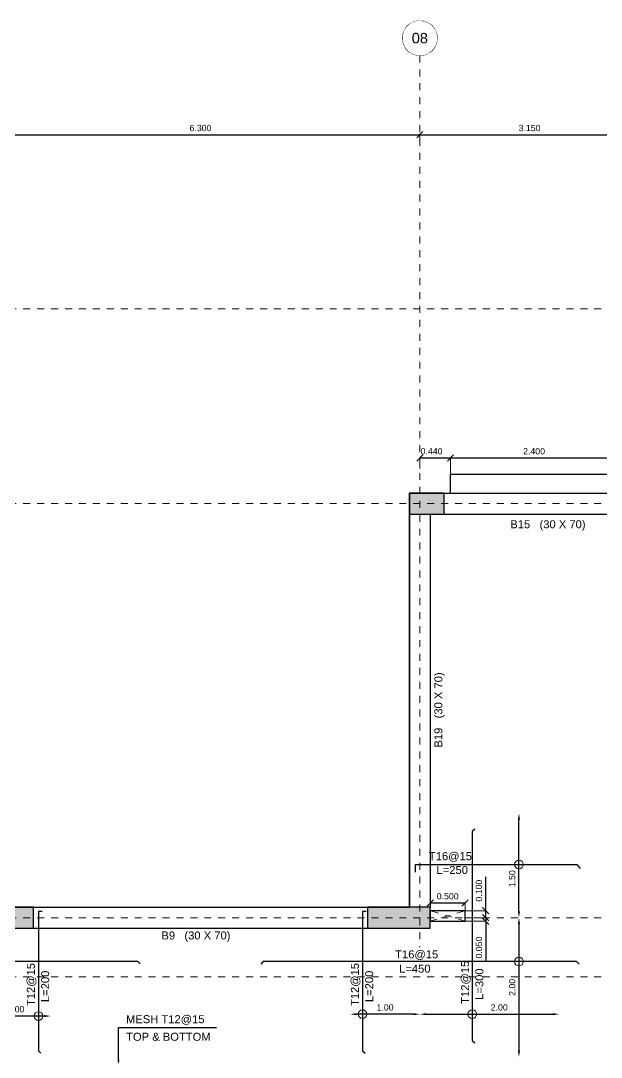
# Model space of a CAD drawing. Header units: inches. Extents: x -11.3 to 41.3, y -1.9 to 32.
# Drawn here: x 11.57 to 19.9, y 17.09 to 31.99 of the extents above; entities that cross this region are included whole.
import ezdxf
from ezdxf import colors
from ezdxf.entities.mleader import LeaderData, LeaderLine
from ezdxf.enums import TextEntityAlignment as Align
from ezdxf.math import Vec2, Vec3

# ---------------------------------------------------------------- set-up
doc = ezdxf.new("R2010")
doc.units = ezdxf.units.IN
doc.header["$MEASUREMENT"] = 0
doc.set_wipeout_variables(frame=1)
for name, pattern in [('3RD FLOOR$0$DASHED2', [0.375, 0.25, -0.125]), ('AXES-2ND&3RD$0$CENTER2', [1.125, 0.75, -0.125, 0.125, -0.125]), ('AXES-ROOF$0$CENTER2', [1.125, 0.75, -0.125, 0.125, -0.125])]:
    doc.linetypes.add(name, pattern=pattern)
for name, color, linetype, lineweight in [('3RD FLOOR$0$S-ANNO-DIMS', 4, 'Continuous', 0), ('3RD FLOOR$0$S-CONC-OPEN', 22, 'Continuous', 0), ('3RD FLOOR$0$S-SLAB-EDGE', 2, 'Continuous', 30), ('3RD FLOOR$0$S-SLAB-EDGE @ 50', 2, 'Continuous', 30), ('AXES-2ND&3RD$0$S-AXIS-CIRC', 22, 'Continuous', 13), ('AXES-2ND&3RD$0$S-AXIS-IDEN', 52, 'Continuous', 18), ('AXES-2ND&3RD$0$S-AXIS-PLAN', 20, 'AXES-2ND&3RD$0$CENTER2', 18), ('AXES-ROOF$0$S-AXIS-PLAN', 20, 'AXES-ROOF$0$CENTER2', 18), ('COL - 3RD$0$S-CONC-PATH', 253, 'Continuous', 5)]:
    doc.layers.add(name, color=color, linetype=linetype, lineweight=lineweight)
for name, color, linetype in [('Beam30X70', 52, 'Continuous'), ('Columns', 4, 'Continuous'), ('Opening', 40, 'Continuous'), ('Slab300', 231, 'Continuous')]:
    doc.layers.add(name, color=color, linetype=linetype)
doc.styles.add('3RD FLOOR$0$DMA-T-S', font='sanss___.ttf', dxfattribs={"height": 0.0023})
doc.styles.add('3RD FLOOR$0$DMA-TXT-DIM', font='sanss___.ttf', dxfattribs={"height": 0.0018})
doc.styles.add('3RD FLOOR$0$Standard', font='arial.ttf')
doc.styles.add('AXES-2ND&3RD$0$DMA-T-S', font='sanss___.ttf', dxfattribs={"height": 0.0023})
doc.styles.add('AXES-ROOF$0$DMA-TXT-DIM', font='sanss___.ttf', dxfattribs={"height": 0.0018})
doc.dimstyles.new('3RD FLOOR$0$DMA-DIM', dxfattribs={"dimtxt": 0.0018, "dimasz": 0.0018, "dimexe": 0, "dimexo": 0, "dimgap": 0.001, "dimtad": 1, "dimdec": 3, "dimlfac": -1, "dimrnd": 0.001, "dimzin": 1, "dimdsep": 46, "dimtxsty": '3RD FLOOR$0$DMA-TXT-DIM', "dimblk": '3RD FLOOR$0$_Oblique', "dimcen": 0.003, "dimclrd": 256, "dimclre": 256, "dimclrt": 2, "dimadec": 3, "dimazin": 0, "dimtfac": 1, "dimtdec": 3, "dimtofl": 0, "dimtmove": 0, "dimatfit": 3, "dimfxl": 0.05, "dimtolj": 1, "dimtzin": 0, "dimlwe": -1, "dimarcsym": 0})
doc.dimstyles.new('AXES-ROOF$0$DMA-DIM', dxfattribs={"dimtxt": 0.0018, "dimasz": 0.0018, "dimexe": 0, "dimexo": 0, "dimgap": 0.001, "dimtad": 1, "dimdec": 3, "dimlfac": -1, "dimrnd": 0.001, "dimzin": 1, "dimdsep": 46, "dimtxsty": 'AXES-ROOF$0$DMA-TXT-DIM', "dimblk": 'AXES-ROOF$0$_Oblique', "dimcen": 0.003, "dimclrd": 256, "dimclre": 256, "dimclrt": 2, "dimadec": 3, "dimazin": 0, "dimtfac": 1, "dimtdec": 3, "dimtofl": 0, "dimtmove": 0, "dimatfit": 3, "dimfxl": 0.05, "dimtolj": 1, "dimtzin": 0, "dimlwe": -1, "dimarcsym": 0})

# ---------------------------------------------------------------- blocks, each defined once
blk = doc.blocks.new('3RD FLOOR$0$_Oblique')
at = {"color": 0, "linetype": 'ByBlock', "lineweight": -2}
blk.add_line((0.5, 0.5), (-0.5, -0.5), dxfattribs=at)
blk = doc.blocks.new('*D167')
at = {"layer": '3RD FLOOR$0$S-ANNO-DIMS', "transparency": 16777216}
for p, q in [((17.74, 25.475), (17.74, 25.705)), ((20.14, 25.475), (20.14, 25.705))]:
    blk.add_line(p, q, dxfattribs=at)
at = {"layer": '3RD FLOOR$0$S-ANNO-DIMS', "lineweight": -2, "transparency": 16777216}
blk.add_line((20.14, 25.705), (17.74, 25.705), dxfattribs=at)
at = {"layer": 'Defpoints', "color": 0, "transparency": 16777216}
for p in [(17.74, 25.705), (17.74, 25.475), (20.14, 25.475)]:
    blk.add_point(p, dxfattribs=at)
at = {"layer": '3RD FLOOR$0$S-ANNO-DIMS', "lineweight": -2, "transparency": 16777216, "xscale": 0.09, "yscale": 0.09, "zscale": 0.09, "rotation": 180}
blk.add_blockref('3RD FLOOR$0$_Oblique', (17.74, 25.705), dxfattribs=at)
at = {"layer": '3RD FLOOR$0$S-ANNO-DIMS', "lineweight": -2, "transparency": 16777216, "xscale": 0.09, "yscale": 0.09, "zscale": 0.09}
blk.add_blockref('3RD FLOOR$0$_Oblique', (20.14, 25.705), dxfattribs=at)
at = {"layer": '3RD FLOOR$0$S-ANNO-DIMS', "transparency": 16777216, "insert": (18.94, 25.802), "char_height": 0.09, "attachment_point": 5, "style": '3RD FLOOR$0$DMA-TXT-DIM'}
blk.add_mtext('\\A1;2.400', dxfattribs=at)
blk = doc.blocks.new('*D168')
at = {"layer": '3RD FLOOR$0$S-ANNO-DIMS', "transparency": 16777216}
for p, q in [((17.3, 25.553), (17.3, 25.705)), ((17.74, 25.475), (17.74, 25.705))]:
    blk.add_line(p, q, dxfattribs=at)
at = {"layer": '3RD FLOOR$0$S-ANNO-DIMS', "lineweight": -2, "transparency": 16777216}
blk.add_line((17.74, 25.705), (17.3, 25.705), dxfattribs=at)
at = {"layer": 'Defpoints', "color": 0, "transparency": 16777216}
for p in [(17.3, 25.705), (17.3, 25.553), (17.74, 25.475)]:
    blk.add_point(p, dxfattribs=at)
at = {"layer": '3RD FLOOR$0$S-ANNO-DIMS', "lineweight": -2, "transparency": 16777216, "xscale": 0.09, "yscale": 0.09, "zscale": 0.09, "rotation": 180}
blk.add_blockref('3RD FLOOR$0$_Oblique', (17.3, 25.705), dxfattribs=at)
at = {"layer": '3RD FLOOR$0$S-ANNO-DIMS', "lineweight": -2, "transparency": 16777216, "xscale": 0.09, "yscale": 0.09, "zscale": 0.09}
blk.add_blockref('3RD FLOOR$0$_Oblique', (17.74, 25.705), dxfattribs=at)
at = {"layer": '3RD FLOOR$0$S-ANNO-DIMS', "transparency": 16777216, "insert": (17.468, 25.802), "char_height": 0.09, "attachment_point": 5, "style": '3RD FLOOR$0$DMA-TXT-DIM'}
blk.add_mtext('\\A1;0.440', dxfattribs=at)
blk = doc.blocks.new('*D338')
at = {"layer": '3RD FLOOR$0$S-ANNO-DIMS', "lineweight": -2, "transparency": 16777216}
blk.add_line((18.723, 19.19), (18.723, 20.51), dxfattribs=at)
at = {"layer": '3RD FLOOR$0$S-ANNO-DIMS', "transparency": 16777216}
for points in [[(18.708, 20.51), (18.738, 20.51), (18.723, 20.6)], [(18.708, 19.19), (18.738, 19.19), (18.723, 19.1)]]:
    blk.add_solid(points, dxfattribs=at)
at = {"layer": 'Defpoints', "color": 0, "transparency": 16777216}
for p in [(18.723, 20.6), (18.723, 20.6), (18.723, 19.1)]:
    blk.add_point(p, dxfattribs=at)
at = {"layer": '3RD FLOOR$0$S-ANNO-DIMS', "transparency": 16777216, "insert": (18.627, 19.66), "char_height": 0.09, "attachment_point": 5, "rotation": 90, "style": '3RD FLOOR$0$DMA-TXT-DIM'}
blk.add_mtext('\\A1;1.50', dxfattribs=at)
blk = doc.blocks.new('*D330')
at = {"layer": '3RD FLOOR$0$S-ANNO-DIMS', "lineweight": -2, "transparency": 16777216}
blk.add_line((17.39, 17.714), (19.21, 17.714), dxfattribs=at)
at = {"layer": '3RD FLOOR$0$S-ANNO-DIMS', "transparency": 16777216}
for points in [[(17.39, 17.729), (17.39, 17.699), (17.3, 17.714)], [(19.21, 17.729), (19.21, 17.699), (19.3, 17.714)]]:
    blk.add_solid(points, dxfattribs=at)
at = {"layer": 'Defpoints', "color": 0, "transparency": 16777216}
for p in [(17.3, 17.714), (19.3, 17.714), (19.3, 17.714)]:
    blk.add_point(p, dxfattribs=at)
at = {"layer": '3RD FLOOR$0$S-ANNO-DIMS', "transparency": 16777216, "insert": (18.44, 17.811), "char_height": 0.09, "attachment_point": 5, "style": '3RD FLOOR$0$DMA-TXT-DIM'}
blk.add_mtext('\\A1;2.00', dxfattribs=at)
blk = doc.blocks.new('AXES-ROOF$0$_Oblique')
at = {"color": 0, "linetype": 'ByBlock', "lineweight": -2}
blk.add_line((0.5, 0.5), (-0.5, -0.5), dxfattribs=at)
blk = doc.blocks.new('*D399')
at = {"layer": '3RD FLOOR$0$S-ANNO-DIMS', "lineweight": -2, "transparency": 16777216}
blk.add_line((17.3, 30.351), (20.45, 30.351), dxfattribs=at)
at = {"layer": 'Defpoints', "color": 0, "transparency": 16777216}
for p in [(17.3, 30.351), (20.45, 30.351), (20.45, 30.351)]:
    blk.add_point(p, dxfattribs=at)
at = {"layer": '3RD FLOOR$0$S-ANNO-DIMS', "lineweight": -2, "transparency": 16777216, "xscale": 0.09, "yscale": 0.09, "zscale": 0.09, "rotation": 180}
blk.add_blockref('AXES-ROOF$0$_Oblique', (17.3, 30.351), dxfattribs=at)
at = {"layer": '3RD FLOOR$0$S-ANNO-DIMS', "lineweight": -2, "transparency": 16777216, "xscale": 0.09, "yscale": 0.09, "zscale": 0.09}
blk.add_blockref('AXES-ROOF$0$_Oblique', (20.45, 30.351), dxfattribs=at)
at = {"layer": '3RD FLOOR$0$S-ANNO-DIMS', "transparency": 16777216, "insert": (18.875, 30.447), "char_height": 0.09, "attachment_point": 5, "style": 'AXES-ROOF$0$DMA-TXT-DIM'}
blk.add_mtext('\\A1;3.150', dxfattribs=at)
blk = doc.blocks.new('*D345')
at = {"layer": '3RD FLOOR$0$S-ANNO-DIMS', "lineweight": -2, "transparency": 16777216}
blk.add_line((11, 30.351), (17.3, 30.351), dxfattribs=at)
at = {"layer": '3RD FLOOR$0$S-ANNO-DIMS', "transparency": 16777216}
blk.add_line((17.3, 30.261), (17.3, 30.351), dxfattribs=at)
at = {"layer": 'Defpoints', "color": 0, "transparency": 16777216}
for p in [(11, 30.351), (17.3, 30.351), (17.3, 30.261)]:
    blk.add_point(p, dxfattribs=at)
at = {"layer": '3RD FLOOR$0$S-ANNO-DIMS', "lineweight": -2, "transparency": 16777216, "xscale": 0.09, "yscale": 0.09, "zscale": 0.09, "rotation": 180}
blk.add_blockref('AXES-ROOF$0$_Oblique', (11, 30.351), dxfattribs=at)
at = {"layer": '3RD FLOOR$0$S-ANNO-DIMS', "lineweight": -2, "transparency": 16777216, "xscale": 0.09, "yscale": 0.09, "zscale": 0.09}
blk.add_blockref('AXES-ROOF$0$_Oblique', (17.3, 30.351), dxfattribs=at)
at = {"layer": '3RD FLOOR$0$S-ANNO-DIMS', "transparency": 16777216, "insert": (14.15, 30.447), "char_height": 0.09, "attachment_point": 5, "style": 'AXES-ROOF$0$DMA-TXT-DIM'}
blk.add_mtext('\\A1;6.300', dxfattribs=at)
blk = doc.blocks.new('*D322')
at = {"layer": '3RD FLOOR$0$S-ANNO-DIMS', "lineweight": -2, "transparency": 16777216}
blk.add_line((11.91, 17.687), (11.09, 17.687), dxfattribs=at)
at = {"layer": '3RD FLOOR$0$S-ANNO-DIMS', "transparency": 16777216}
for points in [[(11.09, 17.702), (11.09, 17.672), (11, 17.687)], [(11.91, 17.702), (11.91, 17.672), (12, 17.687)]]:
    blk.add_solid(points, dxfattribs=at)
at = {"layer": 'Defpoints', "color": 0, "transparency": 16777216}
for p in [(11, 17.687), (11, 17.687), (12, 17.687)]:
    blk.add_point(p, dxfattribs=at)
at = {"layer": '3RD FLOOR$0$S-ANNO-DIMS', "transparency": 16777216, "insert": (11.5, 17.784), "char_height": 0.09, "attachment_point": 5, "style": '3RD FLOOR$0$DMA-TXT-DIM'}
blk.add_mtext('\\A1;1.00', dxfattribs=at)
blk = doc.blocks.new('*D321')
at = {"layer": '3RD FLOOR$0$S-ANNO-DIMS', "lineweight": -2, "transparency": 16777216}
blk.add_line((17.21, 17.714), (16.39, 17.714), dxfattribs=at)
at = {"layer": '3RD FLOOR$0$S-ANNO-DIMS', "transparency": 16777216}
for points in [[(16.39, 17.729), (16.39, 17.699), (16.3, 17.714)], [(17.21, 17.729), (17.21, 17.699), (17.3, 17.714)]]:
    blk.add_solid(points, dxfattribs=at)
at = {"layer": 'Defpoints', "color": 0, "transparency": 16777216}
for p in [(16.3, 17.714), (16.3, 17.714), (17.3, 17.714)]:
    blk.add_point(p, dxfattribs=at)
at = {"layer": '3RD FLOOR$0$S-ANNO-DIMS', "transparency": 16777216, "insert": (16.8, 17.811), "char_height": 0.09, "attachment_point": 5, "style": '3RD FLOOR$0$DMA-TXT-DIM'}
blk.add_mtext('\\A1;1.00', dxfattribs=at)
blk = doc.blocks.new('*D311')
at = {"layer": '3RD FLOOR$0$S-ANNO-DIMS', "transparency": 16777216}
for p, q in [((17.45, 19.2), (17.45, 19.312)), ((17.95, 19.2), (17.95, 19.312))]:
    blk.add_line(p, q, dxfattribs=at)
at = {"layer": '3RD FLOOR$0$S-ANNO-DIMS', "lineweight": -2, "transparency": 16777216}
blk.add_line((17.45, 19.312), (17.95, 19.312), dxfattribs=at)
at = {"layer": 'Defpoints', "color": 0, "transparency": 16777216}
for p in [(17.95, 19.312), (17.45, 19.2), (17.95, 19.2)]:
    blk.add_point(p, dxfattribs=at)
at = {"layer": '3RD FLOOR$0$S-ANNO-DIMS', "lineweight": -2, "transparency": 16777216, "xscale": 0.09, "yscale": 0.09, "zscale": 0.09, "rotation": 180}
blk.add_blockref('3RD FLOOR$0$_Oblique', (17.45, 19.312), dxfattribs=at)
at = {"layer": '3RD FLOOR$0$S-ANNO-DIMS', "lineweight": -2, "transparency": 16777216, "xscale": 0.09, "yscale": 0.09, "zscale": 0.09}
blk.add_blockref('3RD FLOOR$0$_Oblique', (17.95, 19.312), dxfattribs=at)
at = {"layer": '3RD FLOOR$0$S-ANNO-DIMS', "transparency": 16777216, "insert": (17.7, 19.408), "char_height": 0.09, "attachment_point": 5, "style": '3RD FLOOR$0$DMA-TXT-DIM'}
blk.add_mtext('\\A1;0.500', dxfattribs=at)
blk = doc.blocks.new('*D312')
at = {"layer": '3RD FLOOR$0$S-ANNO-DIMS', "lineweight": -2, "transparency": 16777216}
for p, q in [((18.245, 19.2), (18.245, 19.688)), ((18.245, 19.1), (18.245, 19.2))]:
    blk.add_line(p, q, dxfattribs=at)
at = {"layer": '3RD FLOOR$0$S-ANNO-DIMS', "transparency": 16777216}
for p, q in [((17.95, 19.2), (18.245, 19.2)), ((17.95, 19.1), (18.245, 19.1))]:
    blk.add_line(p, q, dxfattribs=at)
at = {"layer": 'Defpoints', "color": 0, "transparency": 16777216}
for p in [(17.95, 19.2), (17.95, 19.1), (18.245, 19.2)]:
    blk.add_point(p, dxfattribs=at)
at = {"layer": '3RD FLOOR$0$S-ANNO-DIMS', "lineweight": -2, "transparency": 16777216, "xscale": 0.09, "yscale": 0.09, "zscale": 0.09}
for p, rotation in [((18.245, 19.2), 90), ((18.245, 19.1), 270)]:
    blk.add_blockref('3RD FLOOR$0$_Oblique', p, dxfattribs=dict(at, rotation=rotation))
at = {"layer": '3RD FLOOR$0$S-ANNO-DIMS', "transparency": 16777216, "insert": (18.149, 19.489), "char_height": 0.09, "attachment_point": 5, "rotation": 90, "style": '3RD FLOOR$0$DMA-TXT-DIM'}
blk.add_mtext('\\A1;0.100', dxfattribs=at)
blk = doc.blocks.new('*D313')
at = {"layer": '3RD FLOOR$0$S-ANNO-DIMS', "transparency": 16777216}
for p, q in [((17.95, 19.1), (18.245, 19.1)), ((17.95, 19.05), (18.245, 19.05))]:
    blk.add_line(p, q, dxfattribs=at)
at = {"layer": '3RD FLOOR$0$S-ANNO-DIMS', "lineweight": -2, "transparency": 16777216}
for p, q in [((18.245, 19.1), (18.245, 19.19)), ((18.245, 19.1), (18.245, 19.05)), ((18.245, 19.05), (18.245, 18.472))]:
    blk.add_line(p, q, dxfattribs=at)
at = {"layer": 'Defpoints', "color": 0, "transparency": 16777216}
for p in [(17.95, 19.1), (17.95, 19.05), (18.245, 19.05)]:
    blk.add_point(p, dxfattribs=at)
at = {"layer": '3RD FLOOR$0$S-ANNO-DIMS', "lineweight": -2, "transparency": 16777216, "xscale": 0.09, "yscale": 0.09, "zscale": 0.09}
for p, rotation in [((18.245, 19.1), 270), ((18.245, 19.05), 90)]:
    blk.add_blockref('3RD FLOOR$0$_Oblique', p, dxfattribs=dict(at, rotation=rotation))
at = {"layer": '3RD FLOOR$0$S-ANNO-DIMS', "transparency": 16777216, "insert": (18.149, 18.671), "char_height": 0.09, "attachment_point": 5, "rotation": 90, "style": '3RD FLOOR$0$DMA-TXT-DIM'}
blk.add_mtext('\\A1;0.050', dxfattribs=at)
blk = doc.blocks.new('*D314')
at = {"layer": '3RD FLOOR$0$S-ANNO-DIMS', "lineweight": -2, "transparency": 16777216}
blk.add_line((18.723, 19.01), (18.723, 17.19), dxfattribs=at)
at = {"layer": '3RD FLOOR$0$S-ANNO-DIMS', "transparency": 16777216}
for points in [[(18.708, 19.01), (18.738, 19.01), (18.723, 19.1)], [(18.708, 17.19), (18.738, 17.19), (18.723, 17.1)]]:
    blk.add_solid(points, dxfattribs=at)
at = {"layer": 'Defpoints', "color": 0, "transparency": 16777216}
for p in [(18.723, 19.1), (18.723, 17.1), (18.723, 17.1)]:
    blk.add_point(p, dxfattribs=at)
at = {"layer": '3RD FLOOR$0$S-ANNO-DIMS', "transparency": 16777216, "insert": (18.627, 18.1), "char_height": 0.09, "attachment_point": 5, "rotation": 90, "style": '3RD FLOOR$0$DMA-TXT-DIM'}
blk.add_mtext('\\A1;2.00', dxfattribs=at)
blk = doc.blocks.new('AXES-2ND&3RD$0$GI')
at = {"layer": 'AXES-2ND&3RD$0$S-AXIS-CIRC'}
blk.add_circle((0, 0), 0.005, dxfattribs=at)
at = {"layer": 'AXES-2ND&3RD$0$S-AXIS-IDEN', "style": 'AXES-2ND&3RD$0$DMA-T-S'}
blk.add_attdef('GRID_INDICATOR', text='', height=0.003, dxfattribs=at).set_placement((0, 0), align=Align.MIDDLE)
blk.add_wipeout([(0, 0.005), (0.0017, 0.0047), (0.00306, 0.00395), (0.00388, 0.00315), (0.00443, 0.00232), (0.00481, 0.00137), (0.005, 0), (0.00493, -0.00086), (0.00455, -0.00207), (0.00368, -0.00338), (0.00281, -0.00414), (0.00209, -0.00454), (0.00139, -0.0048), (0.00044, -0.00498), (-0.00046, -0.00498), (-0.00143, -0.00479), (-0.00255, -0.0043), (-0.00307, -0.00394), (-0.00383, -0.00322), (-0.0044, -0.00237), (-0.00482, -0.00132), (-0.00498, -0.00047), (-0.00493, 0.00082), (-0.00466, 0.0018), (-0.00433, 0.0025), (-0.00388, 0.00315), (-0.00314, 0.00389), (-0.00238, 0.0044), (-0.00159, 0.00474), (-0.00097, 0.0049)]).dxf.layer = 'AXES-2ND&3RD$0$S-AXIS-CIRC'
for tag, p in [('LINE_1', (0, 0.0015)), ('LINE_2', (0, -0.00216))]:
    blk.add_attdef(tag, text='', height=0.003, dxfattribs=at).set_placement(p, align=Align.MIDDLE)

msp = doc.modelspace()

# ---------------------------------------------------------------- hatches: boundary and pattern name
at = {"layer": 'COL - 3RD$0$S-CONC-PATH'}
for points in [[(17.15, 25.2), (17.15, 24.9), (17.65, 24.9), (17.65, 25.2)], [(11.75, 18.95), (11.75, 19.25), (10.85, 19.25), (10.85, 18.95)], [(17.45, 18.95), (17.45, 19.25), (16.55, 19.25), (16.55, 18.95)]]:
    msp.add_hatch(color=256, dxfattribs=at).paths.add_polyline_path(points)

# ---------------------------------------------------------------- linework, layer by layer
at = {"linetype": 'Continuous'}
for p, q in [((17.65, 25.2), (20.2999, 25.2)), ((17.15, 24.9), (17.15, 19.25)), ((17.45, 24.9), (17.45, 19.25)), ((17.65, 24.9), (20.2999, 24.9)), ((11.75, 19.25), (16.55, 19.25)), ((11.75, 18.95), (16.55, 18.95))]:
    msp.add_line(p, q, dxfattribs=at)
at = {"layer": '3RD FLOOR$0$S-ANNO-DIMS'}
for centre in [(18.7234, 19.8658), (18.7234, 18.4693), (11.8242, 17.6874), (16.477, 17.7142), (18.0533, 17.7142)]:
    msp.add_circle(centre, 0.0625, dxfattribs=at)
at = {"layer": '3RD FLOOR$0$S-CONC-OPEN', "linetype": '3RD FLOOR$0$DASHED2', "ltscale": 0.01}
for p, q in [((17.45, 19.05), (17.95, 19.2)), ((17.95, 19.05), (17.45, 19.2))]:
    msp.add_line(p, q, dxfattribs=at)
at = {"layer": '3RD FLOOR$0$S-SLAB-EDGE', "ltscale": 0.01}
for points in [[(18.0887, 20.3726), (18.0533, 20.3372), (18.0533, 17.3372), (18.0887, 17.3019)], [(17.2385, 19.7543), (17.2385, 19.8658), (19.552, 19.8658), (19.5999, 19.8081)], [(11.8745, 19.1884), (11.8242, 19.1884), (11.8242, 17.1884), (11.8595, 17.153)], [(16.5273, 19.1884), (16.477, 19.1884), (16.477, 17.1884), (16.5123, 17.153)], [(13.2854, 18.438), (13.25, 18.4733), (8.75, 18.4733), (8.7146, 18.438)], [(19.5854, 18.4339), (19.55, 18.4693), (15.05, 18.4693), (15.0146, 18.4339)]]:
    msp.add_lwpolyline(points, dxfattribs=at)
at = {"layer": '3RD FLOOR$0$S-SLAB-EDGE'}
msp.add_lwpolyline([(17.45, 19.05), (17.95, 19.05), (17.95, 19.2), (17.45, 19.2)], close=True, dxfattribs=at)
at = {"layer": 'AXES-2ND&3RD$0$S-AXIS-PLAN', "ltscale": 0.01}
msp.add_line((-2.1947, 27.85), (30.7233, 27.85), dxfattribs=at)
at = {"layer": 'AXES-ROOF$0$S-AXIS-PLAN', "ltscale": 0.01}
for p, q in [((17.3, 31.4902), (17.3, 18.6776)), ((-2.1947, 25.05), (30.7233, 25.05)), ((-2.1947, 19.1), (30.7233, 19.1)), ((-2.1947, 18.25), (30.7233, 18.25))]:
    msp.add_line(p, q, dxfattribs=at)
at = {"layer": 'Beam30X70', "linetype": 'Continuous'}
for p, q in [((17.65, 25.2), (20.1999, 25.2)), ((17.15, 24.9), (17.15, 19.25)), ((17.45, 24.9), (17.45, 19.25)), ((17.65, 24.9), (20.1999, 24.9)), ((11.75, 19.25), (16.55, 19.25)), ((11.75, 18.95), (16.55, 18.95))]:
    msp.add_line(p, q, dxfattribs=at)
at = {"layer": 'Columns'}
for points in [[(17.15, 25.2), (17.15, 24.9), (17.65, 24.9), (17.65, 25.2)], [(11.75, 18.95), (11.75, 19.25), (10.85, 19.25), (10.85, 18.95)], [(17.45, 18.95), (17.45, 19.25), (16.55, 19.25), (16.55, 18.95)]]:
    msp.add_lwpolyline(points, close=True, dxfattribs=at)
at = {"layer": 'Opening', "linetype": 'Continuous'}
msp.add_lwpolyline([(17.45, 19.05), (17.95, 19.05), (17.95, 19.2), (17.45, 19.2)], close=True, dxfattribs=at)
at = {"layer": 'Slab300', "linetype": 'Continuous'}
msp.add_lwpolyline([(2.45, 13.75), (2.45, 18.9483), (2.35, 18.95), (2.35, 20.875), (2.075, 20.875), (2.075, 23.275), (2.35, 23.275), (2.35, 28), (2.75, 28), (2.75, 28.25), (10.75, 28.25), (10.75, 28), (11.15, 28), (11.15, 19.25), (17.15, 19.25), (17.15, 25.2), (17.74, 25.2), (17.74, 25.475), (20.14, 25.475)], dxfattribs=at)

# ---------------------------------------------------------------- texts
at = {"layer": '3RD FLOOR$0$S-ANNO-DIMS', "style": '3RD FLOOR$0$DMA-T-S'}
for s, p in [('T16@15', (17.4296, 19.9271)), ('L=250', (17.5394, 19.7288)), ('T16@15', (16.9453, 18.5162)), ('L=450', (17.0023, 18.3108)), ('MESH T12@15', (13.0805, 17.5846)), ('TOP & BOTTOM', (13.0821, 17.3321))]:
    msp.add_text(s, height=0.115, dxfattribs=at).set_placement(p)
for s, p in [('T12@15', (18.0064, 17.8631)), ('T12@15', (11.7715, 17.8309)), ('L=200', (11.977, 17.8878)), ('T12@15', (16.4243, 17.8309)), ('L=200', (16.6298, 17.8878)), ('L=300', (18.2119, 17.9201))]:
    msp.add_text(s, height=0.115, rotation=90, dxfattribs=at).set_placement(p)
at = {"layer": '3RD FLOOR$0$S-SLAB-EDGE', "style": '3RD FLOOR$0$DMA-T-S'}
for s, rotation, p in [('B15   (30 X 70)', 0, (18.599, 24.6962)), ('B19   (30 X 70)', 90, (17.6228, 21.5453)), ('B9   (30 X 70)', 0, (13.5889, 18.7878))]:
    msp.add_text(s, height=0.115, rotation=rotation, dxfattribs=at).set_placement(p)

# ---------------------------------------------------------------- dimensions: what is measured, and where the dimension line sits
at = {"layer": '3RD FLOOR$0$S-ANNO-DIMS'}
for base, p1, p2, dimstyle, override, picture, middle in [((17.3, 30.3507), (11, 30.3507), (17.3, 30.2607), 'AXES-ROOF$0$DMA-DIM', {"dimscale": 0, "dimclrt": 256, "dimtix": 1, "dimtofl": 1, "dimtmove": 1, "dimatfit": 0}, '*D345', (14.15, 30.4471)), ((20.45, 30.3507), (17.3, 30.3507), (20.45, 30.3507), 'AXES-ROOF$0$DMA-DIM', {"dimscale": 0, "dimclrt": 256, "dimtix": 1, "dimtofl": 1, "dimtmove": 1, "dimatfit": 0}, '*D399', (18.875, 30.4471)), ((17.74, 25.7052), (20.14, 25.475), (17.74, 25.475), '3RD FLOOR$0$DMA-DIM', {"dimscale": 0, "dimclrt": 256, "dimtix": 0, "dimtofl": 1, "dimtmove": 0, "dimatfit": 3}, '*D167', (18.94, 25.8015)), ((17.95, 19.3121), (17.45, 19.2), (17.95, 19.2), '3RD FLOOR$0$DMA-DIM', {"dimscale": 0, "dimclrt": 256, "dimtix": 0, "dimtofl": 1, "dimtmove": 0, "dimatfit": 3}, '*D311', (17.7, 19.4085))]:
    dim = msp.add_linear_dim(base=base, p1=p1, p2=p2, dimstyle=dimstyle, override=override, dxfattribs=at)
    dim.commit()
    dim.dimension.update_dxf_attribs({"geometry": picture, "text_midpoint": middle})
for base, p1, p2, override, picture, middle in [((17.3, 25.7052), (17.74, 25.475), (17.3, 25.5526), {"dimscale": 0, "dimclrt": 256, "dimtix": 0, "dimtofl": 1, "dimtmove": 0, "dimatfit": 3}, '*D168', (17.4678, 25.7052)), ((11, 17.6874), (12, 17.6874), (11, 17.6874), {"dimscale": 0, "dimdec": 2, "dimsah": 1, "dimclrt": 256, "dimtix": 0, "dimtofl": 0, "dimtmove": 0, "dimatfit": 3}, '*D322', (11.5, 17.6874)), ((16.3, 17.7142), (17.3, 17.7142), (16.3, 17.7142), {"dimscale": 0, "dimdec": 2, "dimsah": 1, "dimclrt": 256, "dimtix": 0, "dimtofl": 0, "dimtmove": 0, "dimatfit": 3}, '*D321', (16.8, 17.7142)), ((19.3, 17.7142), (17.3, 17.7142), (19.3, 17.7142), {"dimscale": 0, "dimdec": 2, "dimsah": 1, "dimclrt": 256, "dimtix": 0, "dimtofl": 0, "dimtmove": 0, "dimatfit": 3}, '*D330', (18.4401, 17.7142))]:
    dim = msp.add_linear_dim(base=base, p1=p1, p2=p2, dimstyle='3RD FLOOR$0$DMA-DIM', override=override, dxfattribs=at)
    dim.commit()
    dim.dimension.update_dxf_attribs({"geometry": picture, "text_midpoint": middle, "dimtype": 128})
for base, p1, p2, override, picture, middle in [((18.7234, 20.6), (18.7234, 19.1), (18.7234, 20.6), {"dimscale": 0, "dimdec": 2, "dimsah": 1, "dimclrt": 256, "dimtix": 0, "dimtofl": 0, "dimtmove": 0, "dimatfit": 3}, '*D338', (18.7234, 19.6604)), ((18.2454, 19.05), (17.95, 19.1), (17.95, 19.05), {"dimscale": 0, "dimclrt": 256, "dimtix": 0, "dimtofl": 1, "dimtmove": 0, "dimatfit": 3}, '*D313', (18.2454, 18.6712)), ((18.7234, 17.1), (18.7234, 19.1), (18.7234, 17.1), {"dimscale": 0, "dimdec": 2, "dimsah": 1, "dimclrt": 256, "dimtix": 0, "dimtofl": 0, "dimtmove": 0, "dimatfit": 3}, '*D314', (18.7234, 18.1))]:
    dim = msp.add_linear_dim(base=base, p1=p1, p2=p2, angle=90, dimstyle='3RD FLOOR$0$DMA-DIM', override=override, dxfattribs=at)
    dim.commit()
    dim.dimension.update_dxf_attribs({"geometry": picture, "text_midpoint": middle, "dimtype": 128})
dim = msp.add_linear_dim(base=(18.2454, 19.2), p1=(17.95, 19.1), p2=(17.95, 19.2), angle=90, dimstyle='3RD FLOOR$0$DMA-DIM', override={"dimscale": 0, "dimclrt": 256, "dimtix": 0, "dimtofl": 1, "dimtmove": 0, "dimatfit": 3}, dxfattribs=at)
dim.commit()
dim.dimension.update_dxf_attribs({"geometry": '*D312', "text_midpoint": (18.1491, 19.4888)})

# ---------------------------------------------------------------- leaders
ml = msp.add_multileader_mtext('Standard', dxfattribs=at)
ml.set_content('', color=256, style='3RD FLOOR$0$Standard')
ml.set_leader_properties(color=256)
ml.build(insert=Vec2(0, 0))
ml.multileader.update_dxf_attribs({"dogleg_length": 0.36, "arrow_head_size": 0.09, "scale": 50})
ctx = ml.context
ctx.base_point, ctx.scale, ctx.char_height, ctx.arrow_head_size, ctx.landing_gap_size, ctx.plane_origin = Vec3(14.379, 17.5211), 50, 0.09, 0.09, 0.045, Vec3(12.9725, 16.9768)
notes = []
notes.append((ctx, [(1, (1, 1, 0), (12.9725, 17.5211), (1, 0), 1.4064, [(0, [(12.9725, 16.9768)], 0, [])])]))
ctx.mtext.insert, ctx.mtext.flow_direction = Vec3(14.424, 17.5661), 5
for ctx, leaders in notes:
    for number, flags, end, landing, length, lines in leaders:
        leader = LeaderData()
        leader.index, (leader.has_last_leader_line, leader.has_dogleg_vector, leader.attachment_direction) = number, flags
        leader.last_leader_point, leader.dogleg_vector, leader.dogleg_length = Vec3(end), Vec3(landing), length
        for number, points, colour, breaks in lines:
            line = LeaderLine()
            line.index, line.vertices, line.color, line.breaks = number, Vec3.list(points), colors.encode_raw_color(colour), breaks
            leader.lines.append(line)
        ctx.leaders.append(leader)

# ---------------------------------------------------------------- next in the draw order: block references
at = {"layer": '3RD FLOOR$0$S-SLAB-EDGE @ 50'}
ref = msp.add_blockref('AXES-2ND&3RD$0$GI', (17.3, 31.7392), dxfattribs=dict(at, xscale=50, yscale=50, zscale=50))
ref.add_attrib('GRID_INDICATOR', 'L', dxfattribs={"layer": '0', "color": 2, "height": 0.15, "style": 'AXES-2ND&3RD$0$DMA-T-S'}).set_placement((17.3, 31.7392), align=Align.MIDDLE)

# ---------------------------------------------------------------- next in the draw order: block references
ref = msp.add_blockref('AXES-2ND&3RD$0$GI', (17.3, 31.7392), dxfattribs=dict(at, xscale=50, yscale=50, zscale=50))
ref.add_attrib('GRID_INDICATOR', '08', dxfattribs={"layer": '0', "color": 2, "height": 0.15, "style": 'AXES-2ND&3RD$0$DMA-T-S'}).set_placement((17.3, 31.7392), align=Align.MIDDLE)

doc.saveas('drawing.dxf')
